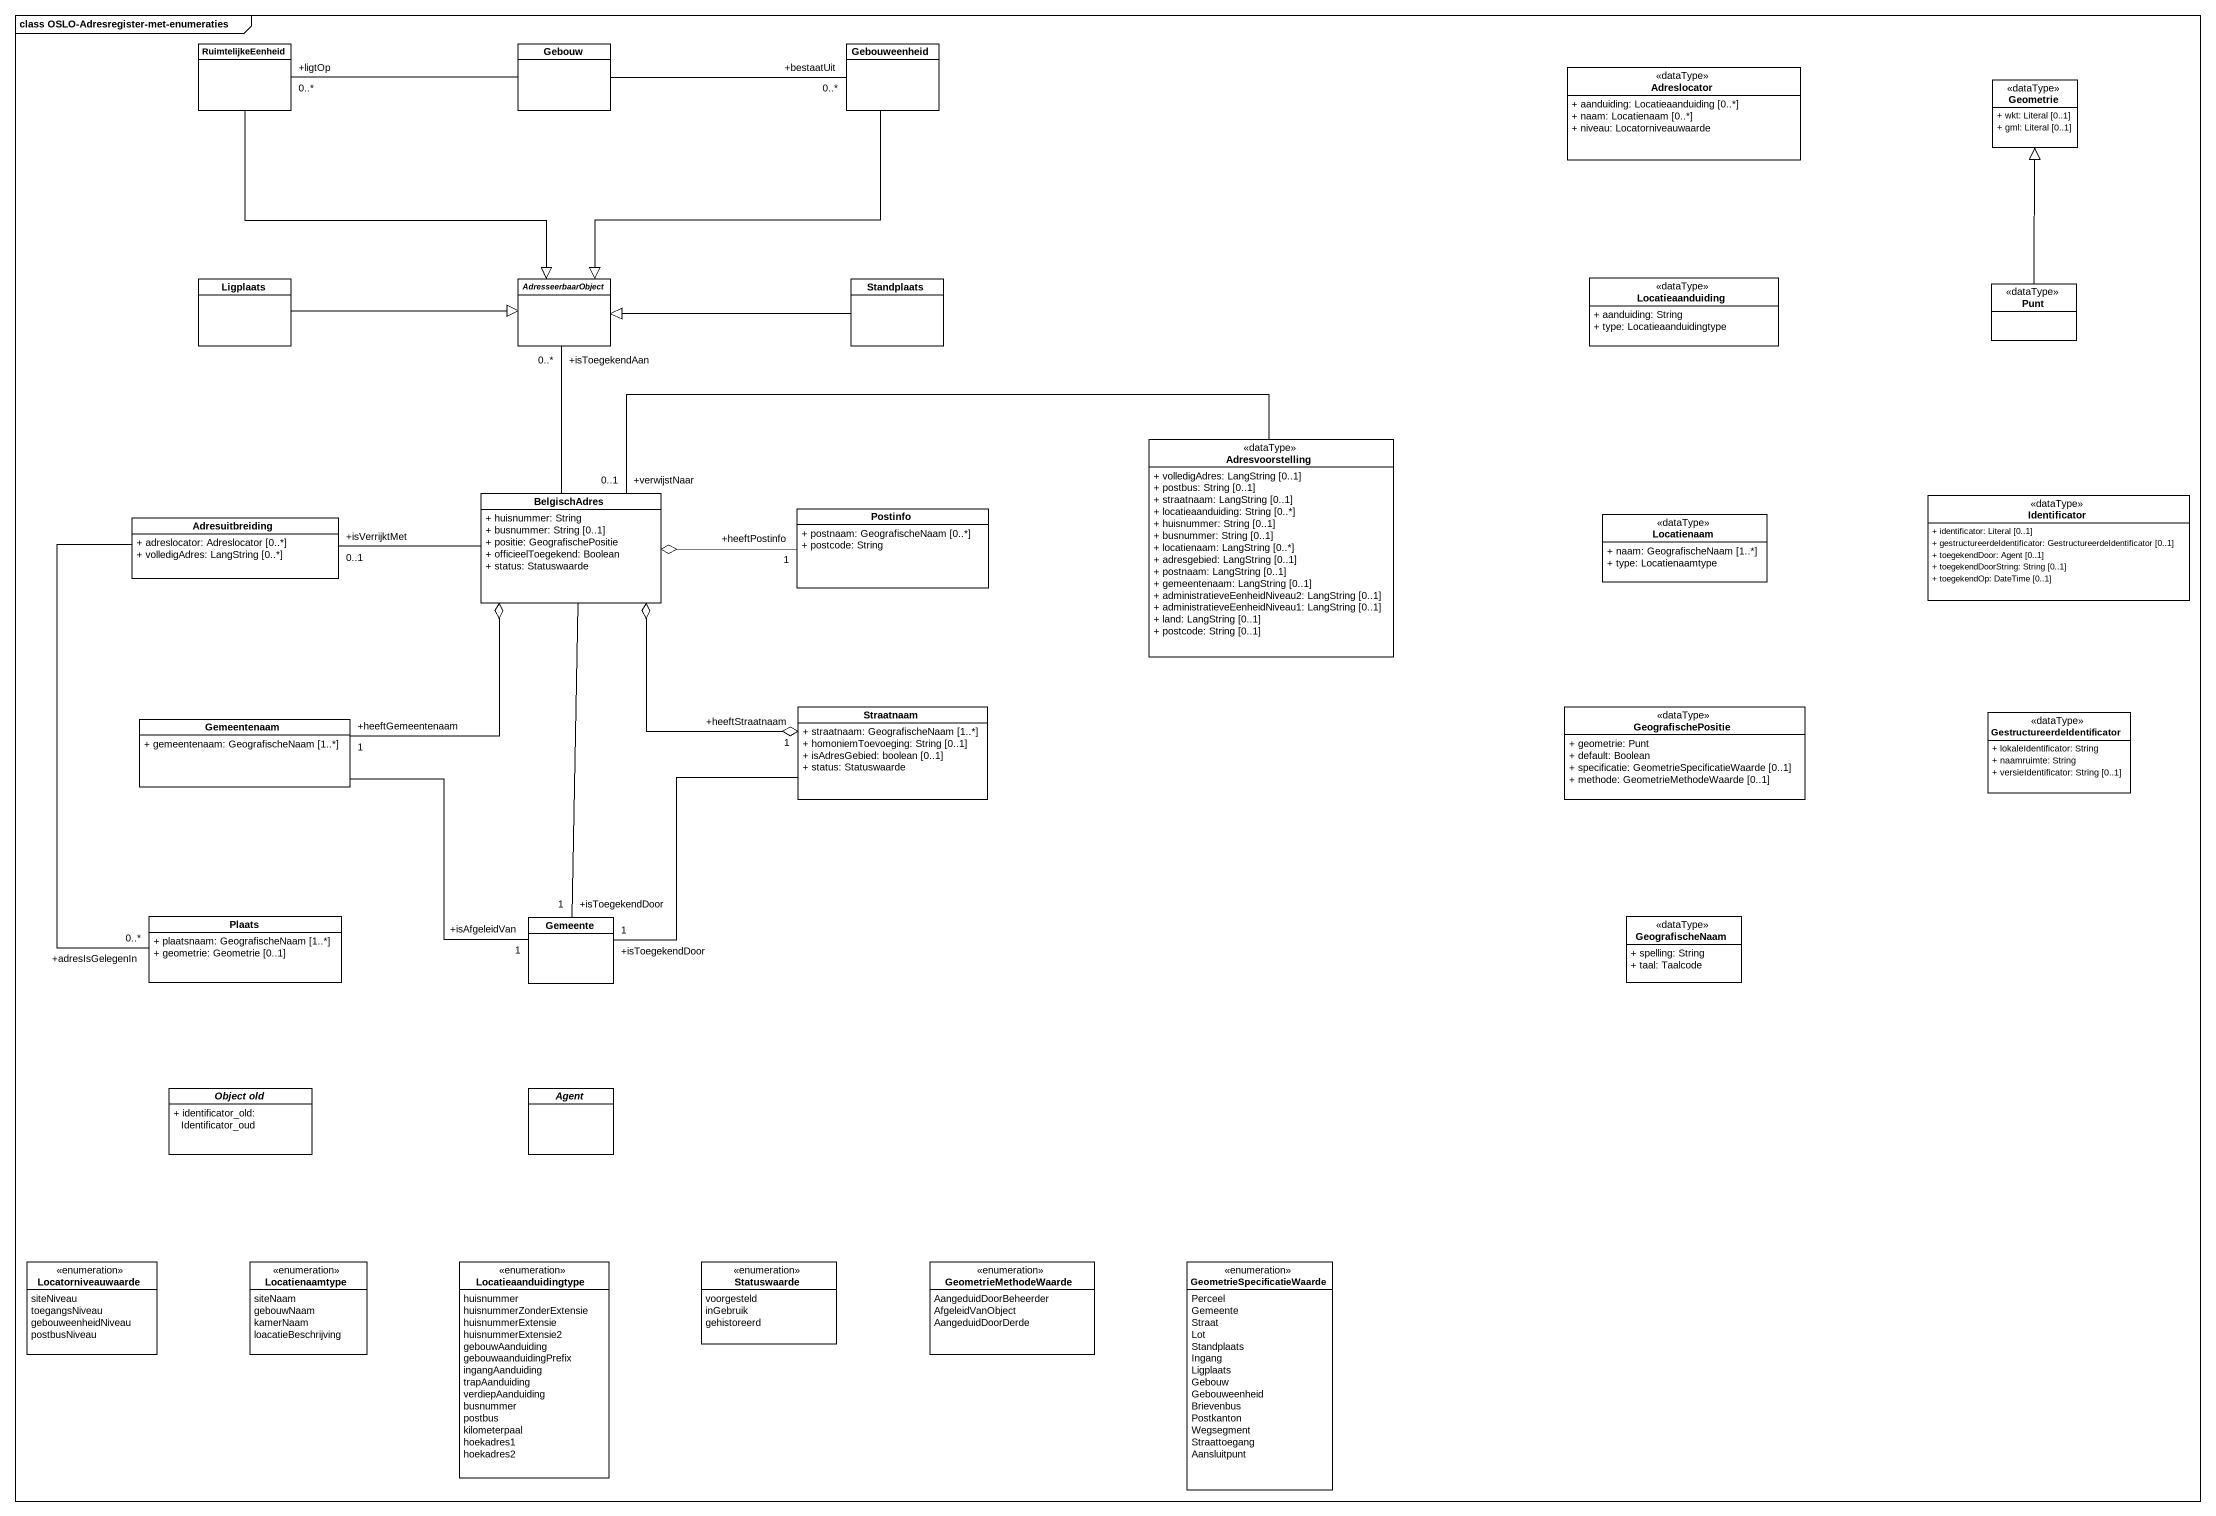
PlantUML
@startuml
mainframe class OSLO-Adresregister-met-enumeraties
hide circle
hide empty members
skinparam classAttributeIconSize 0
class RuimtelijkeEenheid
class Gebouw
class Gebouweenheid
class Adreslocator <<dataType>> {
  + aanduiding: Locatieaanduiding [0..*]
  + naam: Locatienaam [0..*]
  + niveau: Locatorniveauwaarde
}
class Geometrie <<dataType>> {
  + wkt: Literal [0..1]
  + gml: Literal [0..1]
}
class Ligplaats
abstract class AdresseerbaarObject
class Standplaats
class Locatieaanduiding <<dataType>> {
  + aanduiding: String
  + type: Locatieaanduidingtype
}
class Punt <<dataType>>
class Adresvoorstelling <<dataType>> {
  + volledigAdres: LangString [0..1]
  + postbus: String [0..1]
  + straatnaam: LangString [0..1]
  + locatieaanduiding: String [0..*]
  + huisnummer: String [0..1]
  + busnummer: String [0..1]
  + locatienaam: LangString [0..*]
  + adresgebied: LangString [0..1]
  + postnaam: LangString [0..1]
  + gemeentenaam: LangString [0..1]
  + administratieveEenheidNiveau2: LangString [0..1]
  + administratieveEenheidNiveau1: LangString [0..1]
  + land: LangString [0..1]
  + postcode: String [0..1]
}
class BelgischAdres {
  + huisnummer: String
  + busnummer: String [0..1]
  + positie: GeografischePositie
  + officieelToegekend: Boolean
  + status: Statuswaarde
}
class Postinfo {
  + postnaam: GeografischeNaam [0..*]
  + postcode: String
}
class Identificator <<dataType>> {
  + identificator: Literal [0..1]
  + gestructureerdeIdentificator: GestructureerdeIdentificator [0..1]
  + toegekendDoor: Agent [0..1]
  + toegekendDoorString: String [0..1]
  + toegekendOp: DateTime [0..1]
}
class Adresuitbreiding {
  + adreslocator: Adreslocator [0..*]
  + volledigAdres: LangString [0..*]
}
class Locatienaam <<dataType>> {
  + naam: GeografischeNaam [1..*]
  + type: Locatienaamtype
}
class Gemeentenaam {
  + gemeentenaam: GeografischeNaam [1..*]
}
class Straatnaam {
  + straatnaam: GeografischeNaam [1..*]
  + homoniemToevoeging: String [0..1]
  + isAdresGebied: boolean [0..1]
  + status: Statuswaarde
}
class GeografischePositie <<dataType>> {
  + geometrie: Punt
  + default: Boolean
  + specificatie: GeometrieSpecificatieWaarde [0..1]
  + methode: GeometrieMethodeWaarde [0..1]
}
class GestructureerdeIdentificator <<dataType>> {
  + lokaleIdentificator: String
  + naamruimte: String
  + versieIdentificator: String [0..1]
}
class Plaats {
  + plaatsnaam: GeografischeNaam [1..*]
  + geometrie: Geometrie [0..1]
}
class Gemeente
class GeografischeNaam <<dataType>> {
  + spelling: String
  + taal: Taalcode
}
abstract class "Object old" as Object_old {
  + identificator_old: Identificator_oud
}
abstract class "Agent" as Agent_
enum Locatorniveauwaarde {
  siteNiveau
  toegangsNiveau
  gebouweenheidNiveau
  postbusNiveau
}
enum Locatienaamtype {
  siteNaam
  gebouwNaam
  kamerNaam
  loacatieBeschrijving
}
enum Locatieaanduidingtype {
  huisnummer
  huisnummerZonderExtensie
  huisnummerExtensie
  huisnummerExtensie2
  gebouwAanduiding
  gebouwaanduidingPrefix
  ingangAanduiding
  trapAanduiding
  verdiepAanduiding
  busnummer
  postbus
  kilometerpaal
  hoekadres1
  hoekadres2
}
enum Statuswaarde {
  voorgesteld
  inGebruik
  gehistoreerd
}
enum GeometrieMethodeWaarde {
  AangeduidDoorBeheerder
  AfgeleidVanObject
  AangeduidDoorDerde
}
enum GeometrieSpecificatieWaarde {
  Perceel
  Gemeente
  Straat
  Lot
  Standplaats
  Ingang
  Ligplaats
  Gebouw
  Gebouweenheid
  Brievenbus
  Postkanton
  Wegsegment
  Straattoegang
  Aansluitpunt
}
RuimtelijkeEenheid --|> AdresseerbaarObject
Gebouw -left- "+ligtOp\n0..*" RuimtelijkeEenheid
Gebouw -right- "+bestaatUit\n0..*" Gebouweenheid
Gebouweenheid --|> AdresseerbaarObject
Ligplaats -right-|> AdresseerbaarObject
Standplaats -left-|> AdresseerbaarObject
Punt -up-|> Geometrie
Adresvoorstelling -left- "+verwijstNaar\n0..1" BelgischAdres
BelgischAdres -up- "+isToegekendAan\n0..*" AdresseerbaarObject
BelgischAdres o-right- "+heeftPostinfo\n1" Postinfo
BelgischAdres -left- "+isVerrijktMet\n0..1" Adresuitbreiding
BelgischAdres o-- "+heeftGemeentenaam\n1" Gemeentenaam
BelgischAdres o--o "+heeftStraatnaam\n1" Straatnaam
BelgischAdres -- "+isToegekendDoor\n1" Gemeente
Adresuitbreiding -- "+adresIsGelegenIn\n0..*" Plaats
Gemeentenaam -- "+isAfgeleidVan\n1" Gemeente
Straatnaam -- "+isToegekendDoor\n1" Gemeente
@enduml
